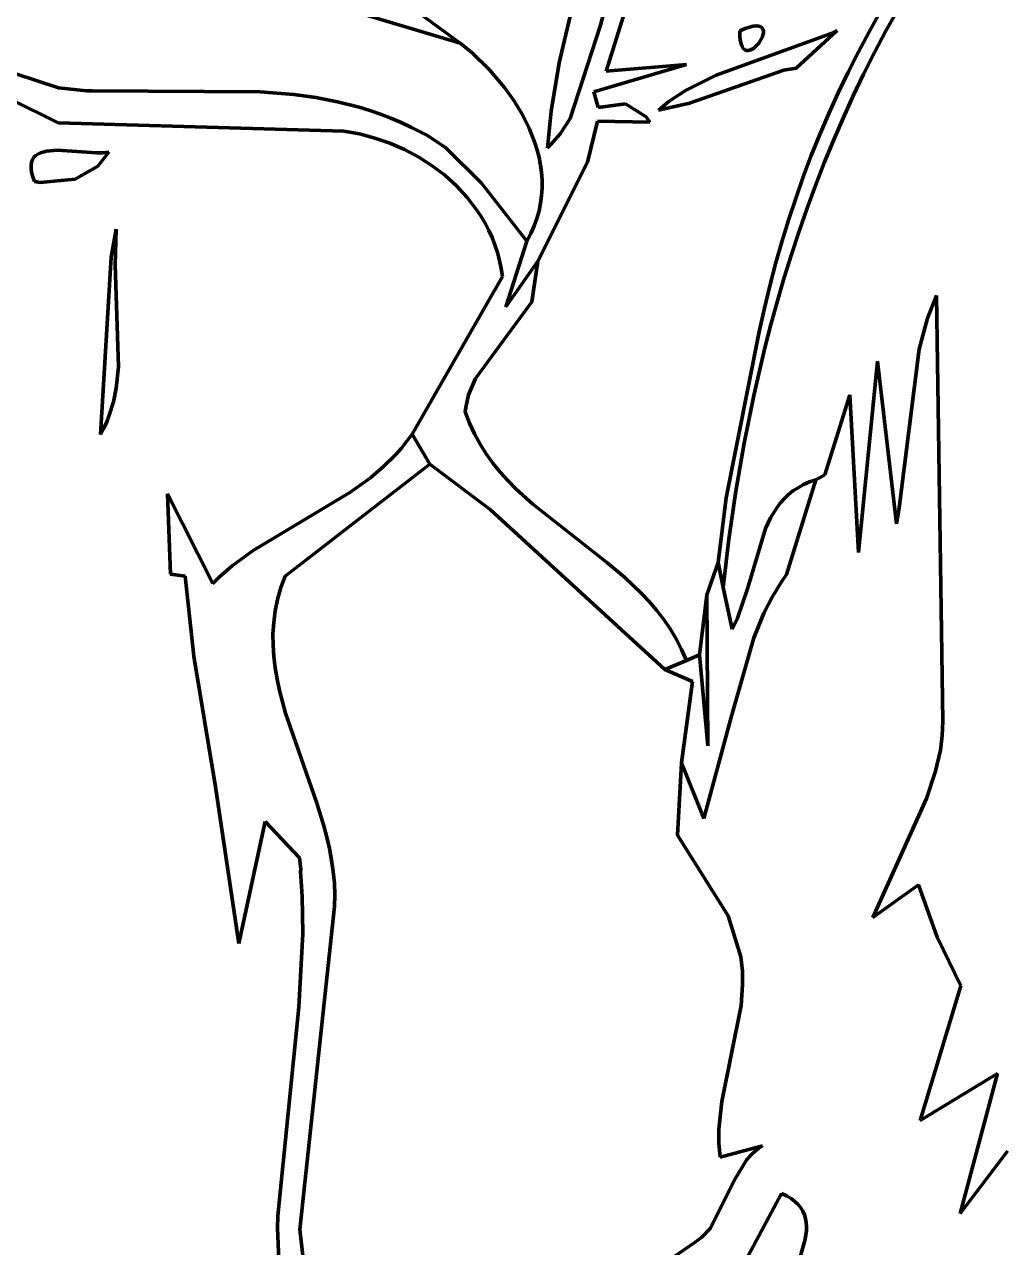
# Model space of a CAD drawing. Header units: millimetres. Extents: x 0 to 8.5, y 0 to 13.2.
# Drawn here: x 1.891 to 2.694, y 5.108 to 6.113 of the extents above; entities that cross this region are included whole.
import ezdxf

# ---------------------------------------------------------------- set-up
doc = ezdxf.new("R2010")
doc.units = ezdxf.units.MM
for name, color, linetype, lineweight in [('color#060606ff', 7, 'CONTINUOUS', 100), ('color#5c5c5cff', 7, 'CONTINUOUS', 100), ('color#aeaeaeff', 7, 'CONTINUOUS', 100), ('color#ffffffff', 7, 'CONTINUOUS', 100)]:
    doc.layers.add(name, color=color, linetype=linetype, lineweight=lineweight)

msp = doc.modelspace()

# ---------------------------------------------------------------- linework, layer by layer
at = {"layer": 'color#060606ff'}
for p, q in [((2.4027, 6.1827), (2.3686, 6.0743)), ((2.3441, 6.1404), (2.33, 6.0812)), ((2.2488, 6.0973), (2.2171, 6.1206)), ((2.3641, 6.1121), (2.3673, 6.1244)), ((2.5846, 6.1067), (2.5938, 6.1231)), ((2.6081, 6.1247), (2.5984, 6.1073)), ((2.339, 6.0355), (2.3641, 6.1121)), ((2.4591, 6.0709), (2.5533, 6.1053)), ((2.5583, 6.1078), (2.5247, 6.0766)), ((2.5533, 6.1053), (2.5583, 6.1078)), ((2.5758, 6.0902), (2.5846, 6.1067)), ((2.5984, 6.1073), (2.5891, 6.0897)), ((2.2585, 6.0892), (2.2488, 6.0973)), ((2.2725, 6.0757), (2.2585, 6.0892)), ((2.5673, 6.0735), (2.5758, 6.0902)), ((2.5891, 6.0897), (2.5801, 6.0719)), ((2.33, 6.0812), (2.3235, 6.0414)), ((2.4345, 6.0797), (2.3586, 6.0574)), ((2.3686, 6.0743), (2.4345, 6.0797)), ((2.2852, 6.0608), (2.2725, 6.0757)), ((2.4343, 6.0587), (2.4591, 6.0709)), ((2.5146, 6.0751), (2.4371, 6.0481)), ((2.5247, 6.0766), (2.5146, 6.0751)), ((2.5592, 6.0566), (2.5673, 6.0735)), ((2.5801, 6.0719), (2.5715, 6.0539)), ((2.2929, 6.0501), (2.2852, 6.0608)), ((2.4204, 6.0495), (2.4343, 6.0587)), ((2.2997, 6.0389), (2.2929, 6.0501)), ((2.3586, 6.0574), (2.3622, 6.0444)), ((2.4116, 6.0423), (2.4204, 6.0495)), ((2.5515, 6.0395), (2.5592, 6.0566)), ((2.5715, 6.0539), (2.5632, 6.0357)), ((2.3055, 6.0274), (2.2997, 6.0389)), ((2.3235, 6.0414), (2.3205, 6.0112)), ((2.3622, 6.0444), (2.3846, 6.0474)), ((2.3846, 6.0474), (2.4015, 6.0367)), ((2.4371, 6.0481), (2.4116, 6.0423)), ((2.5441, 6.0223), (2.5515, 6.0395)), ((2.3309, 6.0227), (2.339, 6.0355)), ((2.3614, 6.0333), (2.3532, 5.9996)), ((2.4046, 6.0323), (2.3614, 6.0333)), ((2.4015, 6.0367), (2.4046, 6.0323)), ((2.5632, 6.0357), (2.5553, 6.0174)), ((2.3101, 6.0155), (2.3055, 6.0274)), ((2.3233, 6.0139), (2.3309, 6.0227)), ((2.5371, 6.0049), (2.5441, 6.0223)), ((2.312, 6.0094), (2.3101, 6.0155)), ((2.3135, 6.0033), (2.312, 6.0094)), ((2.3205, 6.0112), (2.3233, 6.0139)), ((2.5553, 6.0174), (2.5478, 5.999)), ((2.3532, 5.9996), (2.3126, 5.9181)), ((2.3147, 5.9971), (2.3135, 6.0033)), ((2.5305, 5.9874), (2.5371, 6.0049)), ((2.5478, 5.999), (2.5405, 5.9804)), ((2.3155, 5.9909), (2.3147, 5.9971)), ((2.316, 5.9847), (2.3155, 5.9909)), ((2.3156, 5.9722), (2.316, 5.9784)), ((2.316, 5.9784), (2.316, 5.9847)), ((2.5243, 5.9697), (2.5305, 5.9874)), ((2.5405, 5.9804), (2.5336, 5.9616)), ((2.3148, 5.9659), (2.3156, 5.9722)), ((2.5184, 5.9519), (2.5243, 5.9697)), ((2.3118, 5.9533), (2.3135, 5.9596)), ((2.3135, 5.9596), (2.3148, 5.9659)), ((2.5336, 5.9616), (2.5271, 5.9428)), ((2.3096, 5.9471), (2.3118, 5.9533)), ((2.5129, 5.934), (2.5184, 5.9519)), ((1.9621, 5.9214), (1.9662, 5.9444)), ((1.9662, 5.9444), (1.9654, 5.9153)), ((2.3036, 5.9347), (2.3069, 5.9409)), ((2.3069, 5.9409), (2.3096, 5.9471)), ((2.5271, 5.9428), (2.5208, 5.9238)), ((2.2863, 5.8807), (2.3036, 5.9347)), ((2.5078, 5.916), (2.5129, 5.934)), ((1.9533, 5.7758), (1.9621, 5.9214)), ((2.3126, 5.9181), (2.2863, 5.8807)), ((2.5208, 5.9238), (2.5149, 5.9047)), ((1.9654, 5.9153), (1.9682, 5.8313)), ((2.503, 5.8979), (2.5078, 5.916)), ((2.4987, 5.8797), (2.503, 5.8979)), ((2.5149, 5.9047), (2.5093, 5.8855)), ((2.6326, 5.8714), (2.6398, 5.89)), ((2.6398, 5.89), (2.6451, 5.5404)), ((2.4947, 5.8615), (2.4987, 5.8797)), ((2.5093, 5.8855), (2.504, 5.8663)), ((2.6257, 5.846), (2.6326, 5.8714)), ((2.4672, 5.7238), (2.4947, 5.8615)), ((2.504, 5.8663), (2.499, 5.8469)), ((2.499, 5.8469), (2.4899, 5.8079)), ((2.6092, 5.7155), (2.6257, 5.846)), ((1.9682, 5.8313), (1.9663, 5.814)), ((2.5759, 5.6789), (2.5916, 5.8361)), ((2.5916, 5.8361), (2.6071, 5.7025)), ((1.9663, 5.814), (1.964, 5.8027)), ((2.4899, 5.8079), (2.482, 5.7687)), ((2.5482, 5.7428), (2.5687, 5.8083)), ((2.5687, 5.8083), (2.5759, 5.6789)), ((1.964, 5.8027), (1.9606, 5.7917)), ((1.9606, 5.7917), (1.9585, 5.7863)), ((1.9561, 5.781), (1.9533, 5.7758)), ((1.9585, 5.7863), (1.9561, 5.781)), ((2.2005, 5.7646), (2.205, 5.7702)), ((2.205, 5.7702), (2.2092, 5.7761)), ((2.2092, 5.7761), (2.2238, 5.7515)), ((2.482, 5.7687), (2.4752, 5.7293)), ((2.1858, 5.7494), (2.1958, 5.7593)), ((2.1958, 5.7593), (2.2005, 5.7646)), ((2.2238, 5.7515), (2.105, 5.6595)), ((2.1751, 5.7403), (2.1858, 5.7494)), ((2.158, 5.7281), (2.1751, 5.7403)), ((2.5167, 5.6608), (2.5409, 5.7386)), ((2.5409, 5.7386), (2.5482, 5.7428)), ((2.0108, 5.661), (2.0083, 5.727)), ((2.0083, 5.727), (2.0457, 5.6535)), ((2.0787, 5.6805), (2.158, 5.7281)), ((2.4752, 5.7293), (2.4695, 5.6898)), ((2.4607, 5.6707), (2.4672, 5.7238)), ((2.6071, 5.7025), (2.6092, 5.7155)), ((2.4695, 5.6898), (2.4648, 5.6502)), ((2.0615, 5.6679), (2.0787, 5.6805)), ((2.0508, 5.6585), (2.0615, 5.6679)), ((2.4648, 5.6502), (2.4607, 5.6707)), ((2.0228, 5.6594), (2.0108, 5.661)), ((2.03, 5.5936), (2.0228, 5.6594)), ((2.0457, 5.6535), (2.0508, 5.6585)), ((2.105, 5.6595), (2.1015, 5.65)), ((2.5125, 5.6547), (2.5167, 5.6608)), ((2.1015, 5.65), (2.0987, 5.6404)), ((2.5049, 5.6421), (2.5125, 5.6547)), ((2.0987, 5.6404), (2.0968, 5.631)), ((2.4982, 5.6291), (2.5049, 5.6421)), ((2.0968, 5.631), (2.0956, 5.6215)), ((2.4898, 5.6089), (2.4982, 5.6291)), ((2.0956, 5.6215), (2.095, 5.6121)), ((2.095, 5.6121), (2.0951, 5.6027)), ((2.4719, 5.5455), (2.4898, 5.6089)), ((2.0951, 5.6027), (2.0957, 5.5934)), ((2.0479, 5.4865), (2.03, 5.5936)), ((2.0957, 5.5934), (2.0968, 5.5841)), ((2.0968, 5.5841), (2.0984, 5.5748)), ((2.0984, 5.5748), (2.1004, 5.5655)), ((2.1004, 5.5655), (2.1053, 5.547)), ((2.1053, 5.547), (2.1309, 5.473)), ((2.4488, 5.4605), (2.4719, 5.5455)), ((2.6451, 5.5404), (2.6446, 5.5284)), ((2.6446, 5.5284), (2.6431, 5.5166)), ((2.6431, 5.5166), (2.6392, 5.4993)), ((2.4273, 5.4466), (2.4306, 5.5062)), ((2.4306, 5.5062), (2.4488, 5.4605)), ((2.6392, 5.4993), (2.6317, 5.4769)), ((2.0669, 5.3576), (2.0479, 5.4865)), ((2.6317, 5.4769), (2.5876, 5.379)), ((2.1309, 5.473), (2.1367, 5.4544)), ((2.0886, 5.4579), (2.0669, 5.3576)), ((2.1169, 5.4281), (2.0886, 5.4579)), ((2.1367, 5.4544), (2.1392, 5.445)), ((2.4688, 5.3804), (2.4273, 5.4466)), ((2.1392, 5.445), (2.1414, 5.4356)), ((2.1414, 5.4356), (2.1432, 5.4262)), ((2.1178, 5.4188), (2.1169, 5.4281)), ((2.1432, 5.4262), (2.1445, 5.4167)), ((2.1176, 5.4167), (2.1178, 5.4188)), ((2.1191, 5.3964), (2.1176, 5.4167)), ((2.1445, 5.4167), (2.1454, 5.4072)), ((2.1454, 5.4072), (2.1458, 5.3976)), ((2.5876, 5.379), (2.6251, 5.4058)), ((2.6251, 5.4058), (2.6404, 5.3629)), ((2.1196, 5.366), (2.1191, 5.3964)), ((2.1458, 5.3976), (2.1455, 5.388)), ((2.1455, 5.388), (2.1171, 5.1228)), ((2.4792, 5.3468), (2.4688, 5.3804)), ((2.1163, 5.3054), (2.1196, 5.366)), ((2.6404, 5.3629), (2.6599, 5.3228)), ((2.4805, 5.3352), (2.4792, 5.3468)), ((2.4807, 5.3238), (2.4805, 5.3352)), ((2.4794, 5.3067), (2.4807, 5.3238)), ((2.6599, 5.3228), (2.6266, 5.2124)), ((2.0991, 5.1339), (2.1163, 5.3054)), ((2.4635, 5.228), (2.4794, 5.3067)), ((2.6266, 5.2124), (2.69, 5.2508)), ((2.69, 5.2508), (2.6595, 5.1358)), ((2.4612, 5.2052), (2.4635, 5.228)), ((2.4612, 5.1937), (2.4612, 5.2052)), ((2.4623, 5.1821), (2.4612, 5.1937)), ((2.4969, 5.1914), (2.4623, 5.1821)), ((2.4841, 5.1802), (2.4887, 5.1851)), ((2.4887, 5.1851), (2.494, 5.1895)), ((2.494, 5.1895), (2.4969, 5.1914)), ((2.6595, 5.1358), (2.6983, 5.1871)), ((2.4738, 5.1631), (2.4841, 5.1802)), ((2.4542, 5.1239), (2.4738, 5.1631)), ((2.5125, 5.1523), (2.4679, 5.069)), ((2.5168, 5.1503), (2.5125, 5.1523)), ((2.5205, 5.1482), (2.5168, 5.1503)), ((2.5236, 5.1458), (2.5205, 5.1482)), ((2.5263, 5.1433), (2.5236, 5.1458)), ((2.5284, 5.1406), (2.5263, 5.1433)), ((2.5302, 5.1378), (2.5284, 5.1406)), ((2.5315, 5.1348), (2.5302, 5.1378)), ((2.5324, 5.1318), (2.5315, 5.1348)), ((2.0988, 5.1238), (2.0991, 5.1339)), ((2.533, 5.1285), (2.5324, 5.1318)), ((2.5332, 5.1252), (2.533, 5.1285)), ((2.5331, 5.1218), (2.5332, 5.1252)), ((2.0998, 5.0977), (2.0988, 5.1238)), ((2.1171, 5.1228), (2.1281, 5.0283)), ((2.4417, 5.1123), (2.4473, 5.1165)), ((2.4473, 5.1165), (2.4542, 5.1239)), ((2.528, 5.0999), (2.5322, 5.1147)), ((2.5322, 5.1147), (2.5331, 5.1218)), ((2.2756, 4.9988), (2.4417, 5.1123))]:
    msp.add_line(p, q, dxfattribs=at)
at = {"layer": 'color#5c5c5cff'}
for p, q in [((2.4784, 6.1075), (2.4827, 6.1093)), ((2.4827, 6.1093), (2.4864, 6.1105)), ((2.4864, 6.1105), (2.4895, 6.1113)), ((2.4895, 6.1113), (2.492, 6.1115)), ((2.492, 6.1115), (2.494, 6.1113)), ((2.494, 6.1113), (2.4956, 6.1108)), ((2.4956, 6.1108), (2.4967, 6.1099)), ((2.4967, 6.1099), (2.4974, 6.1088)), ((2.4974, 6.1088), (2.4978, 6.1074)), ((2.4785, 6.1032), (2.4784, 6.1075)), ((2.4788, 6.0997), (2.4785, 6.1032)), ((2.4794, 6.0968), (2.4788, 6.0997)), ((2.4969, 6.1024), (2.4939, 6.0972)), ((2.4978, 6.1059), (2.4969, 6.1024)), ((2.4978, 6.1074), (2.4978, 6.1059)), ((1.8181, 6.0936), (1.9189, 6.0607)), ((2.4802, 6.0946), (2.4794, 6.0968)), ((2.4812, 6.0929), (2.4802, 6.0946)), ((2.4824, 6.0919), (2.4812, 6.0929)), ((2.4838, 6.0913), (2.4824, 6.0919)), ((2.4852, 6.0912), (2.4838, 6.0913)), ((2.4867, 6.0914), (2.4852, 6.0912)), ((2.4897, 6.093), (2.4867, 6.0914)), ((2.4939, 6.0972), (2.4897, 6.093)), ((1.9189, 6.0607), (1.9418, 6.0581)), ((1.9185, 6.0319), (1.88, 6.051)), ((1.9418, 6.0581), (1.9464, 6.058)), ((1.9464, 6.058), (2.0846, 6.0572)), ((2.0846, 6.0572), (2.1121, 6.055)), ((2.1121, 6.055), (2.1302, 6.0525)), ((2.1302, 6.0525), (2.1481, 6.0491)), ((2.1481, 6.0491), (2.1658, 6.0447)), ((2.1658, 6.0447), (2.1745, 6.042)), ((2.1745, 6.042), (2.1832, 6.039)), ((2.1832, 6.039), (2.1918, 6.0357)), ((2.1531, 6.025), (1.9185, 6.0319)), ((2.1918, 6.0357), (2.2003, 6.032)), ((2.2003, 6.032), (2.2087, 6.028)), ((2.166, 6.0227), (2.1531, 6.025)), ((2.1786, 6.0193), (2.166, 6.0227)), ((2.1911, 6.015), (2.1786, 6.0193)), ((2.2087, 6.028), (2.2214, 6.0218)), ((2.2214, 6.0218), (2.2367, 6.0115)), ((2.2031, 6.0098), (2.1911, 6.015)), ((2.2147, 6.0036), (2.2031, 6.0098)), ((2.2367, 6.0115), (2.2663, 5.9823)), ((2.2257, 5.9966), (2.2147, 6.0036)), ((2.2361, 5.9887), (2.2257, 5.9966)), ((2.2457, 5.98), (2.2361, 5.9887)), ((2.2545, 5.9705), (2.2457, 5.98)), ((2.2663, 5.9823), (2.3036, 5.9347)), ((2.2624, 5.9602), (2.2545, 5.9705)), ((2.2659, 5.9548), (2.2624, 5.9602)), ((2.2692, 5.9493), (2.2659, 5.9548)), ((2.2722, 5.9435), (2.2692, 5.9493)), ((2.2749, 5.9376), (2.2722, 5.9435)), ((2.2773, 5.9315), (2.2749, 5.9376)), ((2.2793, 5.9252), (2.2773, 5.9315)), ((2.3036, 5.9347), (2.2863, 5.8807)), ((2.2811, 5.9188), (2.2793, 5.9252)), ((2.2825, 5.9123), (2.2811, 5.9188)), ((2.2863, 5.8807), (2.3126, 5.9181)), ((2.3126, 5.9181), (2.3076, 5.8847)), ((2.2835, 5.9056), (2.2825, 5.9123)), ((2.2092, 5.7761), (2.2835, 5.9056)), ((2.3076, 5.8847), (2.2612, 5.8218)), ((2.2612, 5.8218), (2.2557, 5.8085)), ((2.2557, 5.8085), (2.2533, 5.798)), ((2.2533, 5.798), (2.2529, 5.7944)), ((2.2529, 5.7944), (2.2564, 5.7851)), ((2.2564, 5.7851), (2.2605, 5.7763)), ((2.2238, 5.7515), (2.2092, 5.7761)), ((2.2605, 5.7763), (2.2651, 5.7679)), ((2.2651, 5.7679), (2.2702, 5.7599)), ((2.2702, 5.7599), (2.2757, 5.7523)), ((2.2733, 5.7141), (2.2238, 5.7515)), ((2.2757, 5.7523), (2.2816, 5.745)), ((2.2816, 5.745), (2.2879, 5.738)), ((2.2879, 5.738), (2.2945, 5.7313)), ((2.2945, 5.7313), (2.3084, 5.7185)), ((2.3084, 5.7185), (2.3689, 5.6708)), ((2.4169, 5.5827), (2.2733, 5.7141)), ((2.3689, 5.6708), (2.3836, 5.6585)), ((2.3836, 5.6585), (2.3906, 5.6521)), ((2.3906, 5.6521), (2.3974, 5.6454)), ((2.3974, 5.6454), (2.4039, 5.6385)), ((2.4039, 5.6385), (2.4101, 5.6314)), ((2.4453, 5.5949), (2.4514, 5.6442)), ((2.4514, 5.6442), (2.452, 5.5201)), ((2.4101, 5.6314), (2.4159, 5.6239)), ((2.4159, 5.6239), (2.4213, 5.6161)), ((2.4213, 5.6161), (2.4262, 5.6079)), ((2.4262, 5.6079), (2.4306, 5.5992)), ((2.4306, 5.5992), (2.4345, 5.5902)), ((2.4345, 5.5902), (2.4169, 5.5827)), ((2.452, 5.5201), (2.4453, 5.5949))]:
    msp.add_line(p, q, dxfattribs=at)
at = {"layer": 'color#aeaeaeff'}
for p, q in [((2.2488, 6.0973), (2.1443, 6.1286)), ((2.2171, 6.1206), (2.2488, 6.0973)), ((1.9041, 6.0072), (1.9089, 6.0086)), ((1.9089, 6.0086), (1.9177, 6.0093)), ((1.9177, 6.0093), (1.9501, 6.0071)), ((1.8964, 5.9971), (1.8968, 5.9996)), ((1.8968, 5.9996), (1.8976, 6.0017)), ((1.8976, 6.0017), (1.8987, 6.0035)), ((1.8987, 6.0035), (1.9002, 6.005)), ((1.9002, 6.005), (1.902, 6.0062)), ((1.902, 6.0062), (1.9041, 6.0072)), ((1.9501, 6.0071), (1.9555, 6.0071)), ((1.9602, 6.0076), (1.9511, 5.9963)), ((1.9555, 6.0071), (1.9602, 6.0076)), ((1.8964, 5.9943), (1.8964, 5.9971)), ((1.8968, 5.9912), (1.8964, 5.9943)), ((1.8977, 5.9876), (1.8968, 5.9912)), ((1.9511, 5.9963), (1.9326, 5.9856)), ((1.8992, 5.9837), (1.8977, 5.9876)), ((1.9039, 5.9829), (1.8992, 5.9837)), ((1.9326, 5.9856), (1.9039, 5.9829)), ((2.5409, 5.7386), (2.5167, 5.6608)), ((2.5356, 5.7368), (2.5409, 5.7386)), ((2.5182, 5.7263), (2.522, 5.7294)), ((2.522, 5.7294), (2.5262, 5.7321)), ((2.5262, 5.7321), (2.5307, 5.7346)), ((2.5307, 5.7346), (2.5356, 5.7368)), ((2.5087, 5.7156), (2.5116, 5.7194)), ((2.5116, 5.7194), (2.5147, 5.723)), ((2.5147, 5.723), (2.5182, 5.7263)), ((2.4994, 5.6986), (2.5036, 5.7074)), ((2.5036, 5.7074), (2.5087, 5.7156)), ((2.4847, 5.649), (2.4994, 5.6986)), ((2.4514, 5.6442), (2.4607, 5.6707)), ((2.4607, 5.6707), (2.4648, 5.6502)), ((2.5167, 5.6608), (2.5125, 5.6547)), ((2.4648, 5.6502), (2.4722, 5.616)), ((2.4765, 5.6248), (2.4847, 5.649)), ((2.5125, 5.6547), (2.5049, 5.6421)), ((2.452, 5.5201), (2.4514, 5.6442)), ((2.5049, 5.6421), (2.4982, 5.6291)), ((2.4982, 5.6291), (2.4898, 5.6089)), ((2.4722, 5.616), (2.4765, 5.6248)), ((2.4898, 5.6089), (2.4719, 5.5455)), ((2.4169, 5.5827), (2.4345, 5.5902)), ((2.4345, 5.5902), (2.4453, 5.5949)), ((2.4453, 5.5949), (2.452, 5.5201)), ((2.4395, 5.5728), (2.4169, 5.5827)), ((2.4306, 5.5062), (2.4395, 5.5728)), ((2.4719, 5.5455), (2.4488, 5.4605)), ((2.4488, 5.4605), (2.4306, 5.5062))]:
    msp.add_line(p, q, dxfattribs=at)
at = {"layer": 'color#ffffffff'}
for p, q in [((2.3686, 6.0743), (2.4027, 6.1827)), ((2.33, 6.0812), (2.3441, 6.1404)), ((2.1443, 6.1286), (2.2488, 6.0973)), ((2.3673, 6.1244), (2.3641, 6.1121)), ((2.5938, 6.1231), (2.5846, 6.1067)), ((2.5984, 6.1073), (2.6081, 6.1247)), ((2.3641, 6.1121), (2.339, 6.0355)), ((2.4827, 6.1093), (2.4784, 6.1075)), ((2.4864, 6.1105), (2.4827, 6.1093)), ((2.4895, 6.1113), (2.4864, 6.1105)), ((2.492, 6.1115), (2.4895, 6.1113)), ((2.494, 6.1113), (2.492, 6.1115)), ((2.4956, 6.1108), (2.494, 6.1113)), ((2.4967, 6.1099), (2.4956, 6.1108)), ((2.4974, 6.1088), (2.4967, 6.1099)), ((2.4978, 6.1074), (2.4974, 6.1088)), ((2.5533, 6.1053), (2.4591, 6.0709)), ((2.4784, 6.1075), (2.4785, 6.1032)), ((2.4785, 6.1032), (2.4788, 6.0997)), ((2.4788, 6.0997), (2.4794, 6.0968)), ((2.4939, 6.0972), (2.4969, 6.1024)), ((2.4969, 6.1024), (2.4978, 6.1059)), ((2.4978, 6.1059), (2.4978, 6.1074)), ((2.5247, 6.0766), (2.5583, 6.1078)), ((2.5583, 6.1078), (2.5533, 6.1053)), ((2.5846, 6.1067), (2.5758, 6.0902)), ((2.5891, 6.0897), (2.5984, 6.1073)), ((1.9189, 6.0607), (1.8181, 6.0936)), ((2.2488, 6.0973), (2.2585, 6.0892)), ((2.2585, 6.0892), (2.2725, 6.0757)), ((2.4794, 6.0968), (2.4802, 6.0946)), ((2.4802, 6.0946), (2.4812, 6.0929)), ((2.4812, 6.0929), (2.4824, 6.0919)), ((2.4824, 6.0919), (2.4838, 6.0913)), ((2.4838, 6.0913), (2.4852, 6.0912)), ((2.4852, 6.0912), (2.4867, 6.0914)), ((2.4867, 6.0914), (2.4897, 6.093)), ((2.4897, 6.093), (2.4939, 6.0972)), ((2.5758, 6.0902), (2.5673, 6.0735)), ((2.5801, 6.0719), (2.5891, 6.0897)), ((2.3235, 6.0414), (2.33, 6.0812)), ((2.3586, 6.0574), (2.4345, 6.0797)), ((2.4345, 6.0797), (2.3686, 6.0743)), ((2.2725, 6.0757), (2.2852, 6.0608)), ((2.4591, 6.0709), (2.4343, 6.0587)), ((2.4371, 6.0481), (2.5146, 6.0751)), ((2.5146, 6.0751), (2.5247, 6.0766)), ((2.5673, 6.0735), (2.5592, 6.0566)), ((2.5715, 6.0539), (2.5801, 6.0719)), ((1.9418, 6.0581), (1.9189, 6.0607)), ((2.2852, 6.0608), (2.2929, 6.0501)), ((2.4343, 6.0587), (2.4204, 6.0495)), ((1.88, 6.051), (1.9185, 6.0319)), ((1.9464, 6.058), (1.9418, 6.0581)), ((2.0846, 6.0572), (1.9464, 6.058)), ((2.1121, 6.055), (2.0846, 6.0572)), ((2.1302, 6.0525), (2.1121, 6.055)), ((2.1481, 6.0491), (2.1302, 6.0525)), ((2.1658, 6.0447), (2.1481, 6.0491)), ((2.2929, 6.0501), (2.2997, 6.0389)), ((2.3622, 6.0444), (2.3586, 6.0574)), ((2.4204, 6.0495), (2.4116, 6.0423)), ((2.5592, 6.0566), (2.5515, 6.0395)), ((2.5632, 6.0357), (2.5715, 6.0539)), ((2.1745, 6.042), (2.1658, 6.0447)), ((2.1832, 6.039), (2.1745, 6.042)), ((2.1918, 6.0357), (2.1832, 6.039)), ((2.2997, 6.0389), (2.3055, 6.0274)), ((2.3205, 6.0112), (2.3235, 6.0414)), ((2.3846, 6.0474), (2.3622, 6.0444)), ((2.4015, 6.0367), (2.3846, 6.0474)), ((2.4116, 6.0423), (2.4371, 6.0481)), ((2.5515, 6.0395), (2.5441, 6.0223)), ((1.9185, 6.0319), (2.1531, 6.025)), ((2.2003, 6.032), (2.1918, 6.0357)), ((2.2087, 6.028), (2.2003, 6.032)), ((2.339, 6.0355), (2.3309, 6.0227)), ((2.3532, 5.9996), (2.3614, 6.0333)), ((2.3614, 6.0333), (2.4046, 6.0323)), ((2.4046, 6.0323), (2.4015, 6.0367)), ((2.5553, 6.0174), (2.5632, 6.0357)), ((2.1531, 6.025), (2.166, 6.0227)), ((2.166, 6.0227), (2.1786, 6.0193)), ((2.1786, 6.0193), (2.1911, 6.015)), ((2.2214, 6.0218), (2.2087, 6.028)), ((2.2367, 6.0115), (2.2214, 6.0218)), ((2.3055, 6.0274), (2.3101, 6.0155)), ((2.3309, 6.0227), (2.3233, 6.0139)), ((2.5441, 6.0223), (2.5371, 6.0049)), ((1.9089, 6.0086), (1.9041, 6.0072)), ((1.9177, 6.0093), (1.9089, 6.0086)), ((1.9501, 6.0071), (1.9177, 6.0093)), ((2.1911, 6.015), (2.2031, 6.0098)), ((2.2031, 6.0098), (2.2147, 6.0036)), ((2.2663, 5.9823), (2.2367, 6.0115)), ((2.3101, 6.0155), (2.312, 6.0094)), ((2.312, 6.0094), (2.3135, 6.0033)), ((2.3233, 6.0139), (2.3205, 6.0112)), ((2.5478, 5.999), (2.5553, 6.0174)), ((1.8968, 5.9996), (1.8964, 5.9971)), ((1.8976, 6.0017), (1.8968, 5.9996)), ((1.8987, 6.0035), (1.8976, 6.0017)), ((1.9002, 6.005), (1.8987, 6.0035)), ((1.902, 6.0062), (1.9002, 6.005)), ((1.9041, 6.0072), (1.902, 6.0062)), ((1.9555, 6.0071), (1.9501, 6.0071)), ((1.9511, 5.9963), (1.9602, 6.0076)), ((1.9602, 6.0076), (1.9555, 6.0071)), ((2.2147, 6.0036), (2.2257, 5.9966)), ((2.3126, 5.9181), (2.3532, 5.9996)), ((2.3135, 6.0033), (2.3147, 5.9971)), ((2.5371, 6.0049), (2.5305, 5.9874)), ((2.5405, 5.9804), (2.5478, 5.999)), ((1.8964, 5.9971), (1.8964, 5.9943)), ((1.8964, 5.9943), (1.8968, 5.9912)), ((1.8968, 5.9912), (1.8977, 5.9876)), ((1.9326, 5.9856), (1.9511, 5.9963)), ((2.2257, 5.9966), (2.2361, 5.9887)), ((2.2361, 5.9887), (2.2457, 5.98)), ((2.3147, 5.9971), (2.3155, 5.9909)), ((2.3155, 5.9909), (2.316, 5.9847)), ((1.8977, 5.9876), (1.8992, 5.9837)), ((1.8992, 5.9837), (1.9039, 5.9829)), ((1.9039, 5.9829), (1.9326, 5.9856)), ((2.2457, 5.98), (2.2545, 5.9705)), ((2.3036, 5.9347), (2.2663, 5.9823)), ((2.316, 5.9784), (2.3156, 5.9722)), ((2.316, 5.9847), (2.316, 5.9784)), ((2.5305, 5.9874), (2.5243, 5.9697)), ((2.5336, 5.9616), (2.5405, 5.9804)), ((2.2545, 5.9705), (2.2624, 5.9602)), ((2.3156, 5.9722), (2.3148, 5.9659)), ((2.5243, 5.9697), (2.5184, 5.9519)), ((2.2624, 5.9602), (2.2659, 5.9548)), ((2.3135, 5.9596), (2.3118, 5.9533)), ((2.3148, 5.9659), (2.3135, 5.9596)), ((2.5271, 5.9428), (2.5336, 5.9616)), ((2.2659, 5.9548), (2.2692, 5.9493)), ((2.2692, 5.9493), (2.2722, 5.9435)), ((2.3118, 5.9533), (2.3096, 5.9471)), ((2.5184, 5.9519), (2.5129, 5.934)), ((1.9662, 5.9444), (1.9621, 5.9214)), ((1.9654, 5.9153), (1.9662, 5.9444)), ((2.2722, 5.9435), (2.2749, 5.9376)), ((2.3069, 5.9409), (2.3036, 5.9347)), ((2.3096, 5.9471), (2.3069, 5.9409)), ((2.5208, 5.9238), (2.5271, 5.9428)), ((2.2749, 5.9376), (2.2773, 5.9315)), ((2.2773, 5.9315), (2.2793, 5.9252)), ((2.5129, 5.934), (2.5078, 5.916)), ((1.9621, 5.9214), (1.9533, 5.7758)), ((2.2793, 5.9252), (2.2811, 5.9188)), ((2.2811, 5.9188), (2.2825, 5.9123)), ((2.3076, 5.8847), (2.3126, 5.9181)), ((2.5149, 5.9047), (2.5208, 5.9238)), ((1.9682, 5.8313), (1.9654, 5.9153)), ((2.2825, 5.9123), (2.2835, 5.9056)), ((2.5078, 5.916), (2.503, 5.8979)), ((2.2835, 5.9056), (2.2092, 5.7761)), ((2.503, 5.8979), (2.4987, 5.8797)), ((2.5093, 5.8855), (2.5149, 5.9047)), ((2.6398, 5.89), (2.6326, 5.8714)), ((2.6451, 5.5404), (2.6398, 5.89)), ((2.2612, 5.8218), (2.3076, 5.8847)), ((2.4987, 5.8797), (2.4947, 5.8615)), ((2.504, 5.8663), (2.5093, 5.8855)), ((2.6326, 5.8714), (2.6257, 5.846)), ((2.4947, 5.8615), (2.4672, 5.7238)), ((2.499, 5.8469), (2.504, 5.8663)), ((2.4899, 5.8079), (2.499, 5.8469)), ((2.6257, 5.846), (2.6092, 5.7155)), ((1.9663, 5.814), (1.9682, 5.8313)), ((2.5916, 5.8361), (2.5759, 5.6789)), ((2.6071, 5.7025), (2.5916, 5.8361)), ((2.2557, 5.8085), (2.2612, 5.8218)), ((1.964, 5.8027), (1.9663, 5.814)), ((2.2533, 5.798), (2.2557, 5.8085)), ((2.482, 5.7687), (2.4899, 5.8079)), ((2.5687, 5.8083), (2.5482, 5.7428)), ((2.5759, 5.6789), (2.5687, 5.8083)), ((1.9606, 5.7917), (1.964, 5.8027)), ((2.2529, 5.7944), (2.2533, 5.798)), ((1.9585, 5.7863), (1.9606, 5.7917)), ((2.2564, 5.7851), (2.2529, 5.7944)), ((1.9533, 5.7758), (1.9561, 5.781)), ((1.9561, 5.781), (1.9585, 5.7863)), ((2.2605, 5.7763), (2.2564, 5.7851)), ((2.205, 5.7702), (2.2005, 5.7646)), ((2.2092, 5.7761), (2.205, 5.7702)), ((2.2651, 5.7679), (2.2605, 5.7763)), ((2.2702, 5.7599), (2.2651, 5.7679)), ((2.4752, 5.7293), (2.482, 5.7687)), ((2.1958, 5.7593), (2.1858, 5.7494)), ((2.2005, 5.7646), (2.1958, 5.7593)), ((2.2757, 5.7523), (2.2702, 5.7599)), ((2.105, 5.6595), (2.2238, 5.7515)), ((2.1858, 5.7494), (2.1751, 5.7403)), ((2.2238, 5.7515), (2.2733, 5.7141)), ((2.2816, 5.745), (2.2757, 5.7523)), ((2.1751, 5.7403), (2.158, 5.7281)), ((2.2879, 5.738), (2.2816, 5.745)), ((2.2945, 5.7313), (2.2879, 5.738)), ((2.5409, 5.7386), (2.5356, 5.7368)), ((2.5482, 5.7428), (2.5409, 5.7386)), ((2.0457, 5.6535), (2.0083, 5.727)), ((2.0083, 5.727), (2.0108, 5.661)), ((2.158, 5.7281), (2.0787, 5.6805)), ((2.3084, 5.7185), (2.2945, 5.7313)), ((2.4695, 5.6898), (2.4752, 5.7293)), ((2.522, 5.7294), (2.5182, 5.7263)), ((2.5262, 5.7321), (2.522, 5.7294)), ((2.5307, 5.7346), (2.5262, 5.7321)), ((2.5356, 5.7368), (2.5307, 5.7346)), ((2.3689, 5.6708), (2.3084, 5.7185)), ((2.4672, 5.7238), (2.4607, 5.6707)), ((2.5116, 5.7194), (2.5087, 5.7156)), ((2.5147, 5.723), (2.5116, 5.7194)), ((2.5182, 5.7263), (2.5147, 5.723)), ((2.2733, 5.7141), (2.4169, 5.5827)), ((2.5036, 5.7074), (2.4994, 5.6986)), ((2.5087, 5.7156), (2.5036, 5.7074)), ((2.6092, 5.7155), (2.6071, 5.7025)), ((2.4994, 5.6986), (2.4847, 5.649)), ((2.4648, 5.6502), (2.4695, 5.6898)), ((2.0787, 5.6805), (2.0615, 5.6679)), ((2.0615, 5.6679), (2.0508, 5.6585)), ((2.3836, 5.6585), (2.3689, 5.6708)), ((2.4607, 5.6707), (2.4514, 5.6442)), ((2.0108, 5.661), (2.0228, 5.6594)), ((2.0228, 5.6594), (2.03, 5.5936)), ((2.0508, 5.6585), (2.0457, 5.6535)), ((2.1015, 5.65), (2.105, 5.6595)), ((2.3906, 5.6521), (2.3836, 5.6585)), ((2.0987, 5.6404), (2.1015, 5.65)), ((2.3974, 5.6454), (2.3906, 5.6521)), ((2.4722, 5.616), (2.4648, 5.6502)), ((2.4847, 5.649), (2.4765, 5.6248)), ((2.0968, 5.631), (2.0987, 5.6404)), ((2.4039, 5.6385), (2.3974, 5.6454)), ((2.4101, 5.6314), (2.4039, 5.6385)), ((2.4514, 5.6442), (2.4453, 5.5949)), ((2.0956, 5.6215), (2.0968, 5.631)), ((2.4159, 5.6239), (2.4101, 5.6314)), ((2.095, 5.6121), (2.0956, 5.6215)), ((2.4213, 5.6161), (2.4159, 5.6239)), ((2.4765, 5.6248), (2.4722, 5.616)), ((2.0951, 5.6027), (2.095, 5.6121)), ((2.4262, 5.6079), (2.4213, 5.6161)), ((2.4306, 5.5992), (2.4262, 5.6079)), ((2.0957, 5.5934), (2.0951, 5.6027)), ((2.4345, 5.5902), (2.4306, 5.5992)), ((2.03, 5.5936), (2.0479, 5.4865)), ((2.0968, 5.5841), (2.0957, 5.5934)), ((2.4453, 5.5949), (2.4345, 5.5902)), ((2.0984, 5.5748), (2.0968, 5.5841)), ((2.4169, 5.5827), (2.4395, 5.5728)), ((2.1004, 5.5655), (2.0984, 5.5748)), ((2.4395, 5.5728), (2.4306, 5.5062)), ((2.1053, 5.547), (2.1004, 5.5655)), ((2.1309, 5.473), (2.1053, 5.547)), ((2.6446, 5.5284), (2.6451, 5.5404)), ((2.6431, 5.5166), (2.6446, 5.5284)), ((2.6392, 5.4993), (2.6431, 5.5166)), ((2.4306, 5.5062), (2.4273, 5.4466)), ((2.6317, 5.4769), (2.6392, 5.4993)), ((2.0479, 5.4865), (2.0669, 5.3576)), ((2.5876, 5.379), (2.6317, 5.4769)), ((2.1367, 5.4544), (2.1309, 5.473)), ((2.0669, 5.3576), (2.0886, 5.4579)), ((2.0886, 5.4579), (2.1169, 5.4281)), ((2.1392, 5.445), (2.1367, 5.4544)), ((2.4273, 5.4466), (2.4688, 5.3804)), ((2.1414, 5.4356), (2.1392, 5.445)), ((2.1432, 5.4262), (2.1414, 5.4356)), ((2.1169, 5.4281), (2.1178, 5.4188)), ((2.1445, 5.4167), (2.1432, 5.4262)), ((2.1178, 5.4188), (2.1176, 5.4167)), ((2.1176, 5.4167), (2.1191, 5.3964)), ((2.1454, 5.4072), (2.1445, 5.4167)), ((2.1458, 5.3976), (2.1454, 5.4072)), ((2.6251, 5.4058), (2.5876, 5.379)), ((2.6404, 5.3629), (2.6251, 5.4058)), ((2.1191, 5.3964), (2.1196, 5.366)), ((2.1455, 5.388), (2.1458, 5.3976)), ((2.1171, 5.1228), (2.1455, 5.388)), ((2.4688, 5.3804), (2.4792, 5.3468)), ((2.1196, 5.366), (2.1163, 5.3054)), ((2.6599, 5.3228), (2.6404, 5.3629)), ((2.4792, 5.3468), (2.4805, 5.3352)), ((2.4805, 5.3352), (2.4807, 5.3238)), ((2.4807, 5.3238), (2.4794, 5.3067)), ((2.6266, 5.2124), (2.6599, 5.3228)), ((2.1163, 5.3054), (2.0991, 5.1339)), ((2.4794, 5.3067), (2.4635, 5.228)), ((2.69, 5.2508), (2.6266, 5.2124)), ((2.6595, 5.1358), (2.69, 5.2508)), ((2.4635, 5.228), (2.4612, 5.2052)), ((2.4612, 5.2052), (2.4612, 5.1937)), ((2.4612, 5.1937), (2.4623, 5.1821)), ((2.4623, 5.1821), (2.4969, 5.1914)), ((2.4887, 5.1851), (2.4841, 5.1802)), ((2.494, 5.1895), (2.4887, 5.1851)), ((2.4969, 5.1914), (2.494, 5.1895)), ((2.6983, 5.1871), (2.6595, 5.1358)), ((2.4841, 5.1802), (2.4738, 5.1631)), ((2.4738, 5.1631), (2.4542, 5.1239)), ((2.4679, 5.069), (2.5125, 5.1523)), ((2.5125, 5.1523), (2.5168, 5.1503)), ((2.5168, 5.1503), (2.5205, 5.1482)), ((2.5205, 5.1482), (2.5236, 5.1458)), ((2.5236, 5.1458), (2.5263, 5.1433)), ((2.5263, 5.1433), (2.5284, 5.1406)), ((2.5284, 5.1406), (2.5302, 5.1378)), ((2.5302, 5.1378), (2.5315, 5.1348)), ((2.5315, 5.1348), (2.5324, 5.1318)), ((2.0991, 5.1339), (2.0988, 5.1238)), ((2.5324, 5.1318), (2.533, 5.1285)), ((2.533, 5.1285), (2.5332, 5.1252)), ((2.5332, 5.1252), (2.5331, 5.1218)), ((2.0988, 5.1238), (2.0998, 5.0977)), ((2.1281, 5.0283), (2.1171, 5.1228)), ((2.4473, 5.1165), (2.4417, 5.1123)), ((2.4542, 5.1239), (2.4473, 5.1165)), ((2.5322, 5.1147), (2.528, 5.0999)), ((2.5331, 5.1218), (2.5322, 5.1147)), ((2.4417, 5.1123), (2.2756, 4.9988))]:
    msp.add_line(p, q, dxfattribs=at)

doc.saveas('drawing.dxf')
